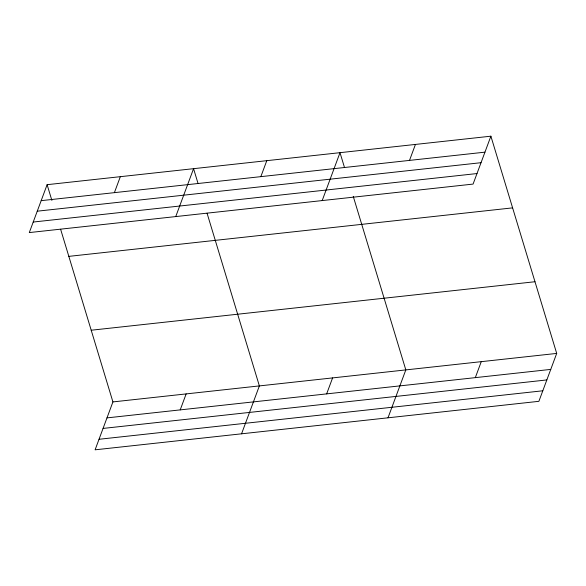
<?xml version="1.0" encoding="UTF-8"?>
<svg xmlns="http://www.w3.org/2000/svg" width="586" height="586" viewBox="0 0 586 586"><rect width="100%" height="100%" fill="white"/><g stroke="black" fill="none" stroke-linecap="round" stroke-linejoin="round"><path stroke-width="0.88" d="M47.114 184.678L29.3 232.583L473.078 184.085L490.892 136.186L47.114 184.678L51.883 200.412M114.395 192.655L120.335 176.679M175.749 216.578L193.563 168.673L198.061 183.535M60.622 229.265L112.922 401.915L95.108 449.814L538.886 401.322L556.7 353.417L490.892 136.186M260.843 176.65L266.784 160.674M180.21 409.892L186.15 393.909M322.19 200.573L340.005 152.675L344.509 167.537M241.557 433.816L259.371 385.91L207.07 213.26M409.504 160.403L415.445 144.427M326.651 393.887L332.592 377.911M388.005 417.811L405.82 369.905L353.248 196.383M475.319 377.64L481.26 361.665M41.174 200.654L484.944 152.162M37.255 211.187L481.033 162.696M33.219 222.043L476.989 173.551M68.833 256.368L512.603 207.869M91.211 330.226L534.981 281.734M112.922 401.915L556.7 353.417M106.982 417.891L550.759 369.4M103.063 428.425L546.841 379.933M99.027 439.28L542.804 390.789"/></g></svg>
